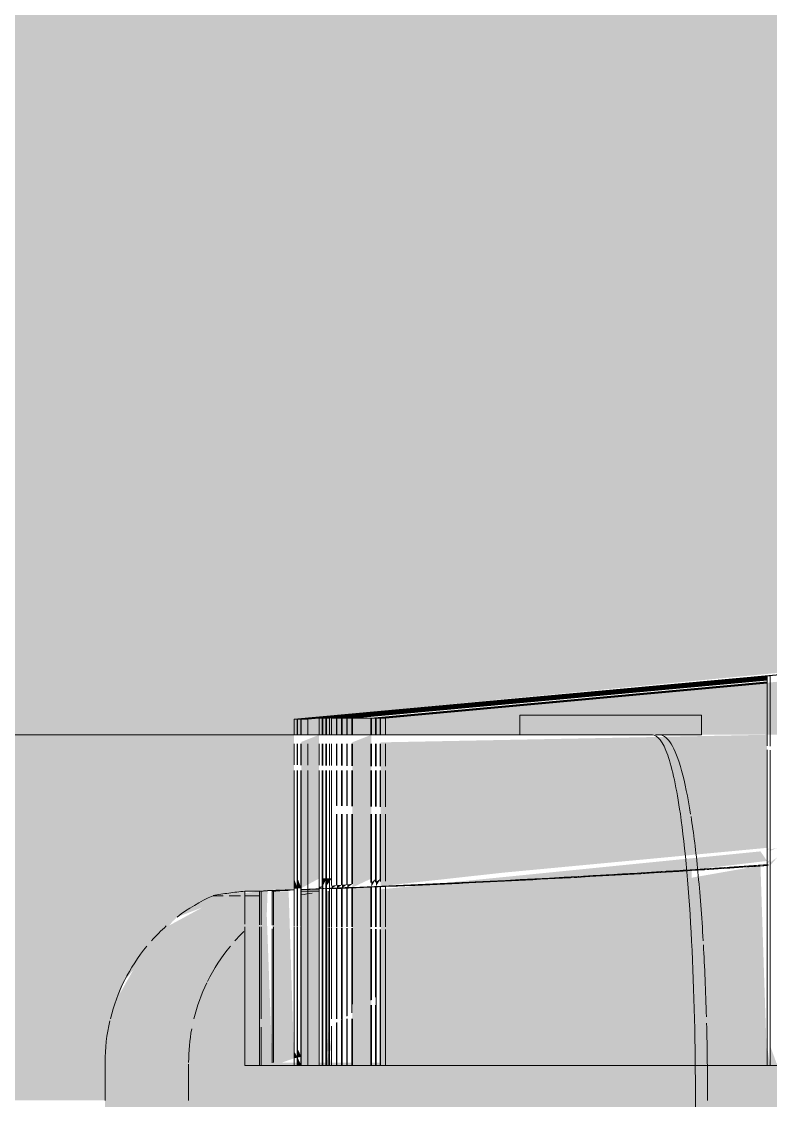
# Model space of a CAD drawing. Header units: millimetres. Extents: x 855 to 48623, y -2192 to 8255.
# Drawn here: x 25049.9 to 25075.9, y 4962.7 to 5000.17 of the extents above; entities that cross this region are included whole.
import ezdxf

# ---------------------------------------------------------------- set-up
doc = ezdxf.new("R2010")
doc.units = ezdxf.units.MM
doc.layers.add('A-WALL-PATT', color=7, linetype='Continuous', lineweight=9)
for name, color, linetype, lineweight, true_color, transparency in [('I-FURN-10', 7, 'Continuous', 9, 0xf9f9f9, 0.7), ('I-FURN-11', 7, 'Continuous', 9, 0xe7e6e1, 0.7), ('I-FURN-12', 7, 'Continuous', 9, 0xf7f7f7, 0.7)]:
    doc.layers.add(name, color=color, linetype=linetype, lineweight=lineweight, true_color=true_color, transparency=transparency)
for name, color, linetype, lineweight, true_color in [('I-FURN-14', 7, 'Continuous', 9, 0xb8b8b8), ('I-FURN-15', 7, 'Continuous', 9, 0x949494), ('I-FURN-16', 7, 'Continuous', 9, 0x9a9a9a), ('I-FURN-17', 7, 'Continuous', 9, 0xe6e6e4), ('I-FURN-18', 7, 'Continuous', 9, 0xeae9e6), ('I-FURN-19', 7, 'Continuous', 9, 0xededeb), ('I-FURN-23', 7, 'Continuous', 9, 0xe4e3de), ('I-FURN-24', 7, 'Continuous', 9, 0xe4e3e1), ('I-FURN-33', 7, 'Continuous', 9, 0xe4e4e4), ('I-FURN-34', 7, 'Continuous', 9, 0xe9e9e9), ('I-FURN-38', 7, 'Continuous', 9, 0xdededc), ('I-FURN-39', 7, 'Continuous', 9, 0xe8e8e6), ('I-FURN-4', 7, 'Continuous', 9, 0xacacac), ('I-FURN-40', 7, 'Continuous', 9, 0xe9e8e6), ('I-FURN-45', 7, 'Continuous', 9, 0xe0e0df), ('I-FURN-46', 7, 'Continuous', 9, 0xe6e5e3), ('I-FURN-47', 7, 'Continuous', 9, 0xe7e6e4), ('I-FURN-48', 7, 'Continuous', 9, 0xdcdcdc), ('I-FURN-49', 7, 'Continuous', 9, 0xe2e1dc), ('I-FURN-51', 7, 'Continuous', 9, 0xd8d8d7), ('I-FURN-52', 7, 'Continuous', 9, 0xcbcbc9), ('I-FURN-53', 7, 'Continuous', 9, 0xe9e9e6), ('I-FURN-54', 7, 'Continuous', 9, 0xe8e8e4), ('I-FURN-55', 7, 'Continuous', 9, 0xe0dfda), ('I-FURN-56', 7, 'Continuous', 9, 0xe8e8e5), ('I-FURN-57', 7, 'Continuous', 9, 0xe7e6e3), ('I-FURN-58', 7, 'Continuous', 9, 0xe2e1df), ('I-FURN-6', 7, 'Continuous', 9, 0xc0c0c0), ('I-FURN-61', 7, 'Continuous', 9, 0xd3d3d0), ('I-FURN-62', 7, 'Continuous', 9, 0xdddcd8), ('I-FURN-67', 7, 'Continuous', 9, 0xd9d8d5), ('I-FURN-70', 7, 'Continuous', 9, 0xe3e2dd), ('I-FURN-71', 7, 'Continuous', 9, 0xe9e8e5), ('I-FURN-72', 7, 'Continuous', 9, 0xedeceb), ('I-FURN-76', 7, 'Continuous', 9, 0xe5e4e1), ('I-FURN-9', 7, 'Continuous', 9, 0xd1d1d1), ('I-FURN-93', 7, 'Continuous', 9, 0xeeeeed), ('I-FURN-95', 7, 'Continuous', 9, 0xebebe9), ('I-FURN-99', 7, 'Continuous', 9, 0xececeb)]:
    doc.layers.add(name, color=color, linetype=linetype, lineweight=lineweight, true_color=true_color)

# ---------------------------------------------------------------- blocks, each defined once
blk = doc.blocks.new('iMac_G5_Computer_17quot_Screen_Model_4681 - iMac_G5_Computer_17quot_Screen_Model_4681-26238357-Развертка 2_03-2')
at = {"layer": 'I-FURN-10'}
blk.add_hatch(color=256, dxfattribs=at).paths.add_polyline_path([(5021.54, 4962.7), (5021.732, 4965.536), (5022.198, 4966.836), (5023.882, 4968.918), (5024.037, 4969.067), (5026.386, 4969.965), (5028.099, 4970.052), (5028.099, 4975.4), (4980.21, 4975.4), (4979.804, 4975.086), (4979.126, 4972.649), (4978.615, 4966.464), (4978.689, 4962.7), (5011.668, 4962.7)])
at = {"layer": 'I-FURN-11'}
for points in [[(5045.203, 4975.4), (5045.928, 4975.4), (5045.749, 4977.322), (5031.107, 4975.974), (5031.107, 4975.4), (5036.348, 4975.4), (5036.348, 4976.087), (5041.819, 4976.087), (5041.819, 4975.4), (5045.097, 4975.4)], [(5028.099, 4975.4), (5028.225, 4975.4), (5028.351, 4975.956), (5028.099, 4975.944)], [(5028.225, 4975.4), (5028.351, 4975.4), (5028.351, 4975.944), (5028.225, 4975.944)], [(5028.351, 4975.4), (5028.972, 4975.4), (5029.223, 4975.997), (5028.351, 4975.944)], [(5028.972, 4975.4), (5029.098, 4975.4), (5029.223, 4975.986), (5028.972, 4975.974)], [(5029.098, 4975.4), (5029.223, 4975.4), (5029.405, 4975.991), (5029.098, 4975.974)], [(5029.223, 4975.4), (5029.405, 4975.4), (5029.591, 4975.991), (5029.223, 4975.974)], [(5029.405, 4975.4), (5029.591, 4975.4), (5029.77, 4975.991), (5029.405, 4975.974)], [(5029.591, 4975.4), (5029.77, 4975.4), (5029.948, 4975.991), (5029.591, 4975.974)], [(5029.77, 4975.4), (5029.948, 4975.4), (5030.127, 4975.991), (5029.77, 4975.974)], [(5029.948, 4975.4), (5030.127, 4975.4), (5030.127, 4975.974), (5029.948, 4975.974)], [(5030.127, 4975.4), (5030.789, 4975.4), (5030.948, 4975.989), (5030.127, 4975.974)], [(5030.789, 4975.4), (5030.948, 4975.4), (5031.107, 4975.989), (5030.789, 4975.974)], [(5030.948, 4975.4), (5031.107, 4975.4), (5031.107, 4975.974), (5030.948, 4975.974)], [(5037.496, 4975.4), (5041.819, 4975.4), (5041.819, 4976.087), (5036.348, 4976.087), (5036.348, 4975.4), (5037.452, 4975.4)], [(5028.351, 4970.073), (5028.972, 4970.409), (5028.972, 4975.4), (5028.351, 4975.151), (5028.351, 4970.409)], [(5030.127, 4970.098), (5030.789, 4970.409), (5030.789, 4975.4), (5030.127, 4975.142), (5030.127, 4970.22)], [(5028.099, 4970.052), (5028.225, 4970.062), (5028.099, 4970.409)], [(5028.225, 4970.062), (5028.351, 4970.073), (5028.225, 4970.409)], [(5029.098, 4970.135), (5029.223, 4970.409), (5029.098, 4970.409)], [(5029.223, 4970.145), (5029.405, 4970.409), (5029.223, 4970.409)], [(5029.77, 4970.082), (5029.948, 4970.205), (5029.77, 4970.19)], [(5029.948, 4970.09), (5030.127, 4970.22), (5029.948, 4970.205)], [(5030.789, 4970.127), (5030.948, 4970.409), (5030.789, 4970.274)], [(5030.948, 4970.135), (5031.107, 4970.409), (5030.948, 4970.288)], [(5028.972, 4970.047), (5029.098, 4970.135), (5028.972, 4970.124)], [(5029.405, 4970.066), (5029.591, 4970.175), (5029.405, 4970.16)], [(5029.591, 4970.074), (5029.77, 4970.19), (5029.591, 4970.175)], [(5030.789, 4963.912), (5030.789, 4970.127), (5030.127, 4970.098), (5030.127, 4963.912)]]:
    blk.add_hatch(color=256, dxfattribs=at).paths.add_polyline_path(points)
h = blk.add_hatch(color=256, dxfattribs=at)
h.paths.add_polyline_path([(5031.107, 4970.142), (5035.388, 4970.614), (5044.524, 4971.473), (5044.524, 4975.4), (5031.107, 4975.137), (5031.107, 4970.301)])
h.paths.add_polyline_path([(5045.097, 4970.908), (5045.203, 4970.986), (5045.097, 4970.978)])
h.paths.add_polyline_path([(5045.223, 4970.916), (5045.329, 4970.986), (5045.223, 4970.978)])
h.paths.add_polyline_path([(5044.63, 4971.378), (5044.65, 4971.473), (5044.63, 4971.419)])
h.paths.add_polyline_path([(5044.882, 4971.398), (5044.971, 4971.473), (5044.882, 4971.439)])
h.paths.add_polyline_path([(5045.077, 4971.415), (5045.097, 4971.689), (5045.077, 4971.456)])
h.paths.add_polyline_path([(5045.203, 4971.425), (5045.223, 4971.656), (5045.203, 4971.466)])
h.paths.add_polyline_path([(5045.329, 4971.435), (5045.405, 4971.607), (5045.591, 4975.38), (5045.749, 4975.086), (5045.948, 4975.36), (5045.329, 4975.373), (5045.329, 4971.473)])
h.paths.add_polyline_path([(5046.789, 4971.597), (5046.928, 4971.761), (5046.789, 4971.718)])
h = blk.add_hatch(color=256, dxfattribs=at)
h.paths.add_polyline_path([(5041.903, 4963.912), (5042.023, 4963.912), (5041.903, 4970.708), (5044.524, 4971.018), (5044.295, 4971.35), (5031.107, 4970.031), (5031.107, 4963.912), (5037.452, 4963.912)])
h.paths.add_polyline_path([(5044.63, 4970.879), (5044.65, 4971.063), (5044.63, 4970.978)])
h.paths.add_polyline_path([(5044.882, 4970.895), (5044.971, 4971.18), (5044.882, 4970.978)])
h.paths.add_polyline_path([(5045.077, 4970.907), (5045.097, 4970.986), (5045.077, 4970.978)])
h.paths.add_polyline_path([(5045.203, 4970.915), (5045.223, 4970.986), (5045.203, 4970.978)])
h.paths.add_polyline_path([(5045.329, 4970.923), (5045.405, 4970.986), (5045.329, 4970.978)])
h.paths.add_polyline_path([(5045.571, 4970.938), (5045.591, 4970.986), (5045.571, 4970.978)])
h.paths.add_polyline_path([(5045.749, 4970.949), (5045.769, 4970.986), (5045.749, 4970.978)])
h.paths.add_polyline_path([(5046.928, 4971.609), (5046.948, 4971.761), (5046.928, 4971.718)])
h = blk.add_hatch(color=256, dxfattribs=at)
h.paths.add_polyline_path([(5044.524, 4971.369), (5044.63, 4971.473), (5044.524, 4971.41)])
h.paths.add_polyline_path([(5044.65, 4971.379), (5044.882, 4971.473), (5044.65, 4971.42)])
h.paths.add_polyline_path([(5044.971, 4971.406), (5045.077, 4971.695), (5044.971, 4971.447)])
h.paths.add_polyline_path([(5045.097, 4971.416), (5045.203, 4971.661), (5045.097, 4971.457)])
h.paths.add_polyline_path([(5045.223, 4971.427), (5045.329, 4971.627), (5045.223, 4971.468)])
h.paths.add_polyline_path([(5045.405, 4971.442), (5045.571, 4971.563), (5045.405, 4971.473)])
h.paths.add_polyline_path([(5045.591, 4971.457), (5045.749, 4971.595), (5045.591, 4971.473)])
h.paths.add_polyline_path([(5045.769, 4971.513), (5045.928, 4971.595), (5045.769, 4971.595)])
h = blk.add_hatch(color=256, dxfattribs=at)
h.paths.add_polyline_path([(5042.023, 4963.912), (5044.524, 4963.912), (5044.295, 4970.858), (5041.755, 4970.409), (5042.003, 4965.536)])
h.paths.add_polyline_path([(5045.077, 4963.912), (5045.097, 4963.912), (5045.077, 4964.381)])
h.paths.add_polyline_path([(5044.882, 4963.912), (5044.971, 4963.912), (5044.882, 4964.455)])
h.paths.add_polyline_path([(5045.928, 4970.96), (5045.948, 4970.986), (5045.928, 4970.978)])
h.paths.add_polyline_path([(5046.789, 4971.152), (5046.928, 4971.373), (5046.789, 4971.236)])
h = blk.add_hatch(color=256, dxfattribs=at)
h.paths.add_polyline_path([(5046.789, 4968.056), (5046.928, 4968.381), (5046.789, 4968.228)])
h.paths.add_polyline_path([(5044.524, 4970.872), (5044.63, 4971.056), (5044.524, 4970.978)])
h.paths.add_polyline_path([(5044.65, 4970.88), (5044.882, 4971.147), (5044.65, 4970.978)])
h.paths.add_polyline_path([(5044.971, 4970.9), (5045.077, 4970.986), (5044.971, 4970.978)])
h.paths.add_polyline_path([(5045.405, 4970.928), (5045.571, 4970.986), (5045.405, 4970.978)])
h.paths.add_polyline_path([(5045.591, 4970.939), (5045.749, 4970.986), (5045.591, 4970.978)])
h.paths.add_polyline_path([(5045.769, 4970.95), (5045.928, 4970.986), (5045.769, 4970.978)])
h = blk.add_hatch(color=256, dxfattribs=at)
h.paths.add_polyline_path([(5045.223, 4963.912), (5045.329, 4963.912), (5045.223, 4964.327)])
h.paths.add_polyline_path([(5045.591, 4963.912), (5045.749, 4964.129), (5045.591, 4964.189)])
h.paths.add_polyline_path([(5044.971, 4963.912), (5045.077, 4963.912), (5044.971, 4964.421)])
h.paths.add_polyline_path([(5044.524, 4963.912), (5044.63, 4963.912), (5044.524, 4964.589)])
h.paths.add_polyline_path([(5044.65, 4963.912), (5044.882, 4963.912), (5044.65, 4964.542)])
h.paths.add_polyline_path([(5045.097, 4963.912), (5045.203, 4963.912), (5045.097, 4964.374)])
at = {"layer": 'I-FURN-12'}
for points in [[(5021.54, 4953.175), (5067.429, 4953.175), (5067.312, 4963.912), (5026.386, 4964.02), (5026.386, 4969.965), (5025.835, 4969.902), (5023.69, 4968.734), (5022.989, 4968.058), (5022.037, 4966.385), (5021.707, 4965.466), (5021.54, 4962.7), (5021.54, 4955.158)], [(5026.386, 4963.912), (5026.896, 4964.02), (5026.896, 4969.965), (5026.386, 4969.902), (5026.386, 4964.02)], [(5026.959, 4963.912), (5027.182, 4969.965), (5026.896, 4969.953), (5026.896, 4963.912)], [(5026.959, 4963.912), (5027.343, 4964.006), (5027.122, 4969.965), (5026.959, 4969.958), (5026.959, 4963.926)], [(5027.392, 4963.912), (5027.629, 4969.965), (5027.343, 4969.965), (5027.343, 4963.912)], [(5027.392, 4963.912), (5028.099, 4964.163), (5027.912, 4969.965), (5027.392, 4969.965), (5027.392, 4963.945)], [(5028.972, 4969.965), (5028.972, 4970.047), (5028.351, 4969.965)], [(5028.351, 4963.912), (5028.972, 4963.912), (5028.972, 4969.965), (5028.351, 4969.965), (5028.351, 4964.215)], [(5029.223, 4964.397), (5029.286, 4964.41), (5029.223, 4965.16)], [(5029.286, 4964.41), (5029.405, 4964.435), (5029.286, 4965.202)], [(5028.099, 4964.163), (5028.225, 4964.189), (5028.099, 4964.414)], [(5028.225, 4964.189), (5028.351, 4964.215), (5028.225, 4964.498)], [(5029.223, 4963.912), (5029.286, 4963.912), (5029.223, 4964.397)], [(5029.286, 4963.912), (5029.405, 4963.912), (5029.286, 4964.41)], [(5028.225, 4963.912), (5028.351, 4963.912), (5028.225, 4964.189)]]:
    blk.add_hatch(color=256, dxfattribs=at).paths.add_polyline_path(points)
at = {"layer": 'I-FURN-14'}
for p, q in [((5036.369, 4975.4), (5036.841, 4975.4)), ((5036.875, 4975.4), (5037.445, 4975.4)), ((5037.533, 4975.4), (5038.254, 4975.4)), ((5038.296, 4975.4), (5039.072, 4975.4)), ((5039.115, 4975.4), (5039.892, 4975.4)), ((5039.931, 4975.4), (5040.541, 4975.4)), ((5040.691, 4975.4), (5041.315, 4975.4)), ((5041.342, 4975.4), (5041.822, 4975.4))]:
    blk.add_line(p, q, dxfattribs=at)
at = {"layer": 'I-FURN-15'}
blk.add_line((5037.533, 4976.087), (5037.445, 4976.087), dxfattribs=at)
at = {"layer": 'I-FURN-16'}
blk.add_line((5037.445, 4975.4), (5037.533, 4975.4), dxfattribs=at)
at = {"layer": 'I-FURN-17'}
for p, q in [((5028.351, 4970.015), (5028.972, 4970.038)), ((5028.975, 4970.037), (5028.352, 4970.014)), ((5028.972, 4968.734), (5028.972, 4970.124)), ((5028.972, 4964.345), (5028.972, 4968.723))]:
    blk.add_line(p, q, dxfattribs=at)
for start_param, end_param in [(3.195071, 3.210526), (3.178392, 3.195071)]:
    blk.add_ellipse((5009.806, 5473.768), major_axis=(0, 504.08), ratio=0.999978, start_param=start_param, end_param=end_param, dxfattribs=at)
at = {"layer": 'I-FURN-18'}
for p, q in [((5029.75, 4975.086), (5029.75, 4974.329)), ((5029.77, 4974.329), (5029.77, 4975.086)), ((5029.929, 4975.086), (5029.929, 4974.326)), ((5029.948, 4974.326), (5029.948, 4975.086)), ((5030.107, 4975.086), (5030.107, 4974.324)), ((5030.127, 4975.086), (5030.127, 4974.323)), ((5030.77, 4974.314), (5030.77, 4975.086)), ((5030.789, 4975.086), (5030.789, 4974.313)), ((5030.928, 4974.311), (5030.928, 4975.086)), ((5030.948, 4975.086), (5030.948, 4974.311)), ((5031.087, 4974.309), (5031.087, 4975.086)), ((5031.107, 4975.086), (5031.107, 4974.308)), ((5031.273, 4974.306), (5031.273, 4975.086)), ((5029.75, 4974.155), (5029.75, 4972.934)), ((5029.77, 4972.934), (5029.77, 4974.155)), ((5029.929, 4974.155), (5029.929, 4972.93)), ((5029.948, 4972.929), (5029.948, 4974.155)), ((5030.107, 4974.155), (5030.107, 4972.926)), ((5030.127, 4974.155), (5030.127, 4972.925)), ((5030.77, 4972.91), (5030.77, 4974.155)), ((5030.789, 4974.155), (5030.789, 4972.909)), ((5030.928, 4972.906), (5030.928, 4974.155)), ((5030.948, 4974.155), (5030.948, 4972.905)), ((5031.087, 4972.902), (5031.087, 4974.155)), ((5031.107, 4974.155), (5031.107, 4972.901)), ((5031.273, 4972.897), (5031.273, 4974.155)), ((5029.75, 4972.649), (5029.75, 4970.189)), ((5029.77, 4970.19), (5029.77, 4972.649)), ((5029.929, 4972.649), (5029.929, 4970.203)), ((5029.948, 4970.205), (5029.948, 4972.649)), ((5030.107, 4972.649), (5030.107, 4970.218)), ((5030.127, 4972.649), (5030.127, 4970.22)), ((5030.77, 4970.273), (5030.77, 4972.649)), ((5030.789, 4972.649), (5030.789, 4970.274)), ((5030.928, 4970.286), (5030.928, 4972.649)), ((5030.948, 4972.649), (5030.948, 4970.288)), ((5031.087, 4970.299), (5031.087, 4972.649)), ((5031.107, 4972.649), (5031.107, 4970.301)), ((5031.273, 4970.314), (5031.273, 4972.649)), ((5029.098, 4963.912), (5029.204, 4963.912)), ((5029.204, 4963.912), (5044.524, 4963.912)), ((5044.524, 4963.912), (5029.223, 4963.912)), ((5029.223, 4963.912), (5029.329, 4963.912)), ((5044.524, 4963.912), (5029.223, 4963.912)), ((5029.329, 4963.912), (5044.524, 4963.912))]:
    blk.add_line(p, q, dxfattribs=at)
at = {"layer": 'I-FURN-19'}
for p, q in [((5029.286, 4969.965), (5029.286, 4968.734)), ((5029.405, 4968.734), (5029.405, 4970.066)), ((5029.571, 4970.073), (5029.571, 4968.734)), ((5029.591, 4968.734), (5029.591, 4970.074)), ((5029.75, 4970.081), (5029.75, 4968.734)), ((5029.77, 4968.734), (5029.77, 4970.082)), ((5029.929, 4970.089), (5029.929, 4968.734)), ((5029.948, 4968.734), (5029.948, 4970.09)), ((5030.107, 4970.097), (5030.107, 4968.734)), ((5030.127, 4970.098), (5030.127, 4968.734)), ((5030.77, 4968.734), (5030.77, 4970.127)), ((5030.789, 4970.127), (5030.789, 4968.734)), ((5030.928, 4968.734), (5030.928, 4970.134)), ((5030.948, 4970.135), (5030.948, 4968.734)), ((5031.087, 4968.734), (5031.087, 4970.141)), ((5031.107, 4970.142), (5031.107, 4968.734)), ((5031.273, 4968.734), (5031.273, 4970.149)), ((5029.286, 4968.711), (5029.286, 4964.41)), ((5029.405, 4965.536), (5029.405, 4968.707)), ((5029.571, 4968.7), (5029.571, 4965.536)), ((5029.591, 4965.536), (5029.591, 4968.7)), ((5029.75, 4968.693), (5029.75, 4965.536)), ((5029.77, 4965.536), (5029.77, 4968.693)), ((5029.929, 4968.687), (5029.929, 4965.628)), ((5029.948, 4965.641), (5029.948, 4968.686)), ((5030.107, 4968.68), (5030.107, 4965.747)), ((5030.127, 4968.679), (5030.127, 4966.041)), ((5030.77, 4966.186), (5030.77, 4968.654)), ((5030.789, 4968.654), (5030.789, 4966.199)), ((5030.928, 4966.292), (5030.928, 4968.648)), ((5030.948, 4968.648), (5030.948, 4963.912)), ((5031.087, 4963.912), (5031.087, 4968.642)), ((5031.107, 4968.642), (5031.107, 4963.912)), ((5031.273, 4963.912), (5031.273, 4968.635)), ((5030.77, 4963.912), (5030.77, 4966.014)), ((5030.789, 4966.013), (5030.789, 4963.912)), ((5030.928, 4963.912), (5030.928, 4966.007)), ((5029.571, 4965.391), (5029.571, 4963.912)), ((5029.591, 4963.912), (5029.591, 4965.404)), ((5029.75, 4965.51), (5029.75, 4963.912)), ((5029.77, 4963.912), (5029.77, 4965.523)), ((5029.929, 4965.536), (5029.929, 4963.912)), ((5029.948, 4963.912), (5029.948, 4965.536)), ((5030.107, 4965.536), (5030.107, 4963.912)), ((5030.127, 4965.536), (5030.127, 4963.912)), ((5029.405, 4964.435), (5029.405, 4965.281)), ((5029.223, 4963.912), (5044.524, 4963.912)), ((5044.524, 4963.912), (5029.405, 4963.912)), ((5029.405, 4963.912), (5029.571, 4963.912)), ((5029.571, 4963.912), (5044.524, 4963.912)), ((5044.524, 4963.912), (5029.591, 4963.912)), ((5029.591, 4963.912), (5029.75, 4963.912)), ((5029.75, 4963.912), (5044.524, 4963.912)), ((5044.524, 4963.912), (5029.77, 4963.912)), ((5029.77, 4963.912), (5029.929, 4963.912)), ((5029.929, 4963.912), (5044.524, 4963.912)), ((5044.524, 4963.912), (5029.948, 4963.912)), ((5029.948, 4963.912), (5030.107, 4963.912)), ((5030.107, 4963.912), (5044.524, 4963.912)), ((5030.127, 4963.912), (5030.77, 4963.912)), ((5044.524, 4963.912), (5030.127, 4963.912)), ((5030.127, 4963.912), (5030.789, 4963.912)), ((5030.77, 4963.912), (5044.524, 4963.912)), ((5030.789, 4963.912), (5030.928, 4963.912)), ((5044.524, 4963.912), (5030.789, 4963.912)), ((5030.928, 4963.912), (5044.524, 4963.912)), ((5030.948, 4963.912), (5031.087, 4963.912)), ((5044.524, 4963.912), (5030.948, 4963.912)), ((5031.087, 4963.912), (5044.524, 4963.912)), ((5031.107, 4963.912), (5031.273, 4963.912)), ((5044.524, 4963.912), (5031.107, 4963.912)), ((5031.107, 4963.912), (5044.524, 4963.912)), ((5031.273, 4963.912), (5044.524, 4963.912))]:
    blk.add_line(p, q, dxfattribs=at)
at = {"layer": 'I-FURN-23'}
for p, q in [((5029.75, 4975.974), (5044.524, 4977.334)), ((5044.524, 4977.333), (5029.77, 4975.974)), ((5029.929, 4975.974), (5044.524, 4977.318)), ((5044.524, 4977.316), (5029.948, 4975.974)), ((5030.107, 4975.974), (5044.524, 4977.301)), ((5044.524, 4977.3), (5030.127, 4975.974)), ((5030.77, 4975.974), (5044.524, 4977.241)), ((5044.524, 4977.239), (5030.789, 4975.974)), ((5030.928, 4975.974), (5044.524, 4977.226)), ((5044.524, 4977.224), (5030.948, 4975.974)), ((5031.087, 4975.974), (5044.524, 4977.211)), ((5044.524, 4977.209), (5031.107, 4975.974)), ((5031.273, 4975.974), (5044.524, 4977.194)), ((5029.591, 4975.974), (5029.75, 4975.974)), ((5029.75, 4975.974), (5029.75, 4975.4)), ((5029.77, 4975.974), (5029.929, 4975.974)), ((5029.77, 4975.4), (5029.77, 4975.974)), ((5029.929, 4975.974), (5029.929, 4975.4)), ((5029.948, 4975.974), (5030.107, 4975.974)), ((5029.948, 4975.4), (5029.948, 4975.974)), ((5030.107, 4975.974), (5030.107, 4975.4)), ((5030.127, 4975.974), (5030.127, 4975.4)), ((5030.127, 4975.974), (5030.77, 4975.974)), ((5030.77, 4975.4), (5030.77, 4975.974)), ((5030.789, 4975.974), (5030.789, 4975.4)), ((5030.789, 4975.974), (5030.928, 4975.974)), ((5030.928, 4975.4), (5030.928, 4975.974)), ((5030.948, 4975.974), (5030.948, 4975.4)), ((5030.948, 4975.974), (5031.087, 4975.974)), ((5031.087, 4975.4), (5031.087, 4975.974)), ((5031.107, 4975.974), (5031.107, 4975.4)), ((5031.107, 4975.974), (5031.273, 4975.974)), ((5031.273, 4975.4), (5031.273, 4975.974))]:
    blk.add_line(p, q, dxfattribs=at)
at = {"layer": 'I-FURN-24'}
for p, q in [((5028.225, 4963.912), (5028.331, 4963.912)), ((5028.331, 4963.912), (5044.524, 4963.912)), ((5044.524, 4963.912), (5028.351, 4963.912))]:
    blk.add_line(p, q, dxfattribs=at)
at = {"layer": 'I-FURN-33'}
for p, q in [((5027.392, 4969.965), (5027.392, 4968.784)), ((5027.392, 4968.734), (5027.392, 4964.016)), ((5027.343, 4963.912), (5026.959, 4963.912)), ((5026.959, 4963.912), (5028.099, 4963.912)), ((5028.099, 4963.912), (5027.343, 4963.912))]:
    blk.add_line(p, q, dxfattribs=at)
blk.add_ellipse((5028.351, 4959.031), major_axis=(0, 10.976), ratio=0.999978, start_param=0.035173, end_param=0.087493, dxfattribs=at)
at = {"layer": 'I-FURN-34'}
for p, q in [((5028.099, 4963.912), (5027.392, 4963.912)), ((5027.392, 4963.912), (5028.099, 4963.912))]:
    blk.add_line(p, q, dxfattribs=at)
at = {"layer": 'I-FURN-38'}
for p, q in [((5028.331, 4975.086), (5028.331, 4974.351)), ((5028.351, 4974.35), (5028.351, 4975.086)), ((5028.331, 4974.155), (5028.331, 4968.748)), ((5028.351, 4968.747), (5028.351, 4974.155)), ((5028.331, 4968.734), (5028.331, 4963.912)), ((5028.351, 4963.912), (5028.351, 4968.734))]:
    blk.add_line(p, q, dxfattribs=at)
at = {"layer": 'I-FURN-39'}
for p, q in [((5028.972, 4963.912), (5028.351, 4963.912)), ((5028.351, 4963.912), (5044.524, 4963.912)), ((5044.524, 4963.912), (5028.972, 4963.912))]:
    blk.add_line(p, q, dxfattribs=at)
at = {"layer": 'I-FURN-4'}
for p, q in [((5036.841, 4976.087), (5036.369, 4976.087)), ((5037.445, 4976.087), (5036.875, 4976.087)), ((5038.254, 4976.087), (5037.533, 4976.087)), ((5039.072, 4976.087), (5038.296, 4976.087)), ((5039.892, 4976.087), (5039.115, 4976.087)), ((5040.657, 4976.087), (5039.931, 4976.087)), ((5041.315, 4976.087), (5040.691, 4976.087)), ((5041.822, 4976.087), (5041.342, 4976.087))]:
    blk.add_line(p, q, dxfattribs=at)
at = {"layer": 'I-FURN-40'}
for p, q in [((5029.329, 4963.912), (5029.329, 4964.419)), ((5028.972, 4963.912), (5029.078, 4963.912)), ((5029.078, 4963.912), (5044.524, 4963.912)), ((5044.524, 4963.912), (5029.098, 4963.912))]:
    blk.add_line(p, q, dxfattribs=at)
at = {"layer": 'I-FURN-45'}
for p, q in [((5028.099, 4963.912), (5028.205, 4963.912)), ((5028.205, 4963.912), (5063.504, 4963.912)), ((5044.524, 4963.912), (5028.225, 4963.912)), ((5044.63, 4963.912), (5044.524, 4963.912))]:
    blk.add_line(p, q, dxfattribs=at)
at = {"layer": 'I-FURN-46'}
for p, q in [((5028.972, 4963.912), (5028.972, 4964.345)), ((5028.351, 4963.912), (5028.582, 4963.912)), ((5044.524, 4963.912), (5028.351, 4963.912)), ((5028.582, 4963.912), (5044.524, 4963.912))]:
    blk.add_line(p, q, dxfattribs=at)
at = {"layer": 'I-FURN-47'}
for p, q in [((5029.078, 4963.912), (5029.078, 4964.367)), ((5029.098, 4963.912), (5029.098, 4964.371))]:
    blk.add_line(p, q, dxfattribs=at)
at = {"layer": 'I-FURN-48'}
for p, q in [((5026.959, 4969.965), (5026.959, 4968.8)), ((5027.343, 4969.965), (5027.343, 4968.786)), ((5028.099, 4970.02), (5027.532, 4970)), ((5025.843, 4969.812), (5026.244, 4969.812)), ((5026.386, 4969.812), (5026.896, 4969.812)), ((5026.959, 4968.734), (5026.959, 4965.536)), ((5027.343, 4968.66), (5027.343, 4964.006)), ((5026.959, 4965.247), (5026.959, 4963.926)), ((5024.44, 4962.7), (5024.44, 4963.956)), ((5026.896, 4963.912), (5026.386, 4963.912)), ((5028.099, 4963.912), (5026.896, 4963.912)), ((5063.398, 4963.912), (5028.099, 4963.912))]:
    blk.add_line(p, q, dxfattribs=at)
for centre, major_axis, start_param, end_param in [((5027.918, 4959.031), (0, 10.976), 0.035173, 0.087493), ((5028.302, 4959.031), (0, 10.976), 0.035173, 0.087493), ((5030.79, 4964.02), (0, 6.35), 0.772853, 0.842857), ((5030.79, 4964.02), (0, 6.35), 0.881722, 1.111414), ((5030.79, 4964.02), (0, 6.35), 1.120654, 1.329332), ((5030.79, 4964.02), (0, 6.35), 1.386938, 1.570796)]:
    blk.add_ellipse(centre, major_axis=major_axis, ratio=0.999978, start_param=start_param, end_param=end_param, dxfattribs=at)
at = {"layer": 'I-FURN-49'}
for p, q in [((5029.329, 4975.974), (5044.524, 4977.373)), ((5044.524, 4977.366), (5029.405, 4975.974)), ((5029.223, 4975.974), (5029.329, 4975.974)), ((5029.329, 4975.4), (5029.329, 4975.974)), ((5029.405, 4975.4), (5029.405, 4975.974))]:
    blk.add_line(p, q, dxfattribs=at)
at = {"layer": 'I-FURN-51'}
for p, q in [((5028.205, 4975.086), (5028.205, 4974.352)), ((5028.225, 4974.352), (5028.225, 4975.086)), ((5044.524, 4975.019), (5044.524, 4975.4)), ((5044.63, 4975.008), (5044.63, 4975.4)), ((5044.524, 4963.912), (5044.524, 4974.873)), ((5044.63, 4963.912), (5044.63, 4974.867)), ((5028.205, 4974.155), (5028.205, 4968.753)), ((5028.225, 4968.752), (5028.225, 4974.155)), ((5028.205, 4968.734), (5028.205, 4963.912)), ((5028.225, 4963.912), (5028.225, 4968.734))]:
    blk.add_line(p, q, dxfattribs=at)
at = {"layer": 'I-FURN-52'}
for p, q in [((5028.205, 4975.947), (5063.504, 4979.196)), ((5044.524, 4977.447), (5028.225, 4975.947)), ((5044.63, 4977.447), (5044.524, 4977.447)), ((5044.524, 4975.4), (5044.524, 4977.447)), ((5044.63, 4975.4), (5044.63, 4977.447)), ((5028.099, 4975.947), (5028.205, 4975.947)), ((5028.205, 4975.944), (5028.205, 4975.4)), ((5028.225, 4975.4), (5028.225, 4975.944))]:
    blk.add_line(p, q, dxfattribs=at)
at = {"layer": 'I-FURN-53'}
for p, q in [((5029.329, 4968.734), (5029.329, 4970.154)), ((5029.329, 4964.419), (5029.329, 4968.71))]:
    blk.add_line(p, q, dxfattribs=at)
for centre, start_param, end_param in [((5010.19, 5473.768), 3.195071, 3.209762), ((5010.239, 5473.768), 3.195657, 3.209741), ((5010.19, 5473.768), 3.179363, 3.195071), ((5010.239, 5473.768), 3.179271, 3.195541)]:
    blk.add_ellipse(centre, major_axis=(0, 504.08), ratio=0.999978, start_param=start_param, end_param=end_param, dxfattribs=at)
at = {"layer": 'I-FURN-54'}
for p, q in [((5029.329, 4974.335), (5029.329, 4975.086)), ((5029.405, 4974.334), (5029.405, 4975.086)), ((5029.329, 4970.154), (5029.329, 4974.155)), ((5029.405, 4970.16), (5029.405, 4974.155)), ((5029.078, 4968.734), (5029.078, 4970.133)), ((5029.098, 4968.734), (5029.098, 4970.135)), ((5029.078, 4964.367), (5029.078, 4968.719)), ((5029.098, 4964.371), (5029.098, 4968.718))]:
    blk.add_line(p, q, dxfattribs=at)
at = {"layer": 'I-FURN-55'}
for p, q in [((5029.204, 4975.974), (5044.524, 4977.385)), ((5044.524, 4977.383), (5029.223, 4975.974)), ((5029.098, 4975.974), (5029.204, 4975.974)), ((5029.204, 4975.4), (5029.204, 4975.974)), ((5029.223, 4975.4), (5029.223, 4975.974))]:
    blk.add_line(p, q, dxfattribs=at)
at = {"layer": 'I-FURN-56'}
for p, q in [((5029.204, 4968.734), (5029.204, 4970.143)), ((5029.223, 4968.734), (5029.223, 4970.145)), ((5029.204, 4963.912), (5029.204, 4968.714)), ((5029.223, 4963.912), (5029.223, 4968.714))]:
    blk.add_line(p, q, dxfattribs=at)
at = {"layer": 'I-FURN-57'}
for p, q in [((5029.204, 4974.337), (5029.204, 4975.086)), ((5029.223, 4974.337), (5029.223, 4975.086)), ((5029.204, 4970.143), (5029.204, 4974.155)), ((5029.223, 4970.145), (5029.223, 4974.155))]:
    blk.add_line(p, q, dxfattribs=at)
at = {"layer": 'I-FURN-58'}
for p, q in [((5028.582, 4975.086), (5028.582, 4974.347)), ((5028.972, 4974.341), (5028.972, 4975.086)), ((5028.582, 4974.155), (5028.582, 4968.738)), ((5028.972, 4970.124), (5028.972, 4974.155)), ((5028.582, 4968.734), (5028.582, 4963.912))]:
    blk.add_line(p, q, dxfattribs=at)
blk.add_ellipse((5009.743, 5473.768), major_axis=(0, 504.08), ratio=0.999978, start_param=3.178522, end_param=3.21073, dxfattribs=at)
at = {"layer": 'I-FURN-6'}
for p, q in [((5063.398, 4979.196), (5028.099, 4975.947)), ((5028.099, 4975.4), (5028.099, 4975.944)), ((5035.935, 4976.087), (5035.935, 4975.4)), ((5036.342, 4976.087), (5035.935, 4976.087)), ((5035.935, 4976.087), (5039.073, 4976.087)), ((5039.073, 4976.087), (5042.252, 4976.087)), ((5042.252, 4976.087), (5041.84, 4976.087)), ((5042.252, 4975.4), (5042.252, 4976.087)), ((5040.534, 4975.4), (4980.21, 4975.4)), ((5042.037, 4953.175), (5042.037, 4962.7))]:
    blk.add_line(p, q, dxfattribs=at)
blk.add_open_spline([(5040.534, 4975.4), (5040.728, 4975.4), (5041.089, 4974.924), (5041.584, 4972.61), (5041.947, 4968.42), (5042.037, 4964.607), (5042.037, 4962.7)], degree=3, knots=[-1, -1, -1, -1, -0.785714, -0.571429, -0.285714, 0, 0, 0, 0], dxfattribs=at)
at = {"layer": 'I-FURN-61'}
for p, q in [((5028.331, 4975.947), (5044.524, 4977.437)), ((5044.524, 4977.436), (5028.35, 4975.947)), ((5028.225, 4975.947), (5028.331, 4975.947)), ((5028.331, 4975.944), (5028.331, 4975.4)), ((5028.351, 4975.4), (5028.351, 4975.944))]:
    blk.add_line(p, q, dxfattribs=at)
at = {"layer": 'I-FURN-62'}
for p, q in [((5029.078, 4975.974), (5044.524, 4977.396)), ((5044.524, 4977.394), (5029.098, 4975.974)), ((5028.972, 4975.974), (5029.078, 4975.974)), ((5029.078, 4975.4), (5029.078, 4975.974)), ((5029.098, 4975.4), (5029.098, 4975.974))]:
    blk.add_line(p, q, dxfattribs=at)
at = {"layer": 'I-FURN-67'}
for p, q in [((5028.582, 4975.947), (5044.524, 4977.414)), ((5044.524, 4977.406), (5028.972, 4975.974)), ((5028.351, 4975.947), (5028.582, 4975.947)), ((5028.582, 4975.944), (5028.582, 4975.4)), ((5028.972, 4975.4), (5028.972, 4975.974))]:
    blk.add_line(p, q, dxfattribs=at)
at = {"layer": 'I-FURN-70'}
for p, q in [((5029.571, 4975.974), (5044.524, 4977.351)), ((5044.524, 4977.349), (5029.591, 4975.974)), ((5029.405, 4975.974), (5029.571, 4975.974)), ((5029.571, 4975.974), (5029.571, 4975.4)), ((5029.591, 4975.4), (5029.591, 4975.974))]:
    blk.add_line(p, q, dxfattribs=at)
at = {"layer": 'I-FURN-71'}
for p, q in [((5029.571, 4975.086), (5029.571, 4974.332)), ((5029.591, 4974.331), (5029.591, 4975.086)), ((5029.571, 4974.155), (5029.571, 4972.939)), ((5029.591, 4972.938), (5029.591, 4974.155)), ((5029.571, 4972.649), (5029.571, 4970.174)), ((5029.591, 4970.175), (5029.591, 4972.649))]:
    blk.add_line(p, q, dxfattribs=at)
at = {"layer": 'I-FURN-72'}
for p, q in [((5029.286, 4964.41), (5029.286, 4963.912)), ((5029.405, 4963.912), (5029.405, 4964.435))]:
    blk.add_line(p, q, dxfattribs=at)
at = {"layer": 'I-FURN-76'}
for p, q in [((5029.078, 4974.339), (5029.078, 4975.086)), ((5029.098, 4974.339), (5029.098, 4975.086)), ((5029.078, 4970.133), (5029.078, 4974.155)), ((5029.098, 4970.135), (5029.098, 4974.155))]:
    blk.add_line(p, q, dxfattribs=at)
at = {"layer": 'I-FURN-9'}
for p, q in [((5028.099, 4974.354), (5028.099, 4975.086)), ((5036.037, 4975.4), (5035.935, 4975.4)), ((5035.935, 4975.4), (5036.048, 4975.4)), ((5036.348, 4975.4), (5036.037, 4975.4)), ((5036.048, 4975.4), (5036.342, 4975.4)), ((5036.846, 4975.4), (5036.348, 4975.4)), ((5037.496, 4975.4), (5036.846, 4975.4)), ((5038.256, 4975.4), (5037.496, 4975.4)), ((5039.073, 4975.4), (5038.256, 4975.4)), ((5039.891, 4975.4), (5039.073, 4975.4)), ((5040.54, 4975.4), (5039.891, 4975.4)), ((5041.312, 4975.4), (5040.655, 4975.4)), ((5041.819, 4975.4), (5041.312, 4975.4)), ((5042.139, 4975.4), (5041.819, 4975.4)), ((5041.84, 4975.4), (5042.15, 4975.4)), ((5042.252, 4975.4), (5042.139, 4975.4)), ((5042.15, 4975.4), (5042.252, 4975.4)), ((5028.099, 4968.757), (5028.099, 4974.155)), ((5026.386, 4968.822), (5026.386, 4969.965)), ((5026.386, 4969.965), (5026.896, 4969.965)), ((5026.896, 4969.965), (5026.896, 4968.803)), ((5027.469, 4970), (5028.101, 4970.023)), ((5025.287, 4969.812), (5025.64, 4969.812)), ((5026.386, 4963.912), (5026.386, 4968.734)), ((5026.896, 4968.734), (5026.896, 4963.912)), ((5028.099, 4963.912), (5028.099, 4968.734)), ((5021.54, 4964.02), (5021.54, 4962.7)), ((5067.312, 4963.912), (5026.386, 4963.912))]:
    blk.add_line(p, q, dxfattribs=at)
for centre, major_axis, start_param, end_param in [((5027.345, 4959.031), (0, 10.976), 0.138049, 0.188605), ((5027.345, 4959.031), (0, 10.976), 0.087493, 0.138049), ((5027.855, 4959.031), (0, 10.976), 0.061333, 0.087493), ((5027.855, 4959.031), (0, 10.976), 0.035173, 0.061333), ((5027.89, 4964.02), (0, 6.35), 0.42234, 0.652031), ((5027.89, 4964.02), (0, 6.35), 0.727942, 0.842858), ((5027.89, 4964.02), (0, 6.35), 0.881722, 1.329332), ((5027.89, 4964.02), (0, 6.35), 1.341105, 1.570796)]:
    blk.add_ellipse(centre, major_axis=major_axis, ratio=0.999978, start_param=start_param, end_param=end_param, dxfattribs=at)
for points in [[(5041.192, 4975.086), (5041.075, 4975.276), (5040.952, 4975.381), (5040.823, 4975.398)], [(5041.557, 4974.155), (5041.443, 4974.565), (5041.321, 4974.877), (5041.192, 4975.086)], [(5041.87, 4972.647), (5041.775, 4973.238), (5041.671, 4973.745), (5041.557, 4974.155)], [(5042.122, 4970.64), (5042.053, 4971.346), (5041.973, 4971.99), (5041.884, 4972.559)], [(5042.306, 4968.241), (5042.257, 4969.095), (5042.195, 4969.901), (5042.122, 4970.64)], [(5042.458, 4962.7), (5042.457, 4963.601), (5042.446, 4964.501), (5042.424, 4965.381)]]:
    blk.add_open_spline(points, degree=3, dxfattribs=at)
blk.add_open_spline([(5042.418, 4965.601), (5042.406, 4966.043), (5042.376, 4966.895), (5042.336, 4967.715), (5042.314, 4968.105)], degree=3, knots=[-0.8538332, -0.8538332, -0.8538332, -0.8538332, -0.7857143, -0.7211176, -0.7211176, -0.7211176, -0.7211176], dxfattribs=at)
at = {"layer": 'I-FURN-93'}
blk.add_ellipse((5030.245, 4959.031), major_axis=(0, 10.976), ratio=0.999978, start_param=0.138049, end_param=0.173532, dxfattribs=at)
at = {"layer": 'I-FURN-95'}
blk.add_line((5028.351, 4969.965), (5028.972, 4969.965), dxfattribs=at)
at = {"layer": 'I-FURN-99'}
for p, q in [((5028.972, 4963.912), (5028.351, 4963.912)), ((5028.351, 4963.912), (5028.972, 4963.912))]:
    blk.add_line(p, q, dxfattribs=at)

msp = doc.modelspace()

# ---------------------------------------------------------------- hatches: boundary and pattern name
at = {"layer": 'A-WALL-PATT'}
h = msp.add_hatch(color=256, dxfattribs=at)
h.paths.add_polyline_path([(25764.767, 5379.26), (25764.766, 5379.307), (25763.979, 5498.169)])
h.paths.add_polyline_path([(26211.259, 4250), (26211.259, 6000), (27110.259, 6000), (27110.259, 7600), (20552.259, 7600), (20552.259, 4250), (21731.259, 4250), (21731.259, 4950), (21802.976, 4950), (21802.976, 4953.175), (21799.826, 4953.175), (21800.053, 4966.032), (21802.169, 4970.241), (21803.144, 4971.492), (21808.056, 4974.519), (21810.41, 4975.226), (21817.144, 4975.4), (21874.358, 4975.4), (21874.61, 4975.967), (21915.365, 4979.868), (21934.365, 4982.69), (21949.232, 4985.075), (21950.078, 4985.075), (21950.33, 4985.619), (21967.616, 4989.15), (21967.888, 4989.152), (21969.126, 4989.15), (21969.252, 4982.717), (21981.928, 4986.013), (21982.18, 4993.744), (21999.754, 4996.241), (22000.251, 4996.241), (22000.429, 4990.279), (22001.307, 4990.172), (22002.796, 4989.9), (22003.815, 4988.798), (22004.131, 4987.735), (22006.523, 4950.378), (22006.174, 4950.099), (22003.622, 4950.378), (22003.274, 4950.347), (22003.274, 4950), (22063.733, 4950), (22063.733, 4956.35), (22214.341, 4956.628), (22216.869, 4957.449), (22219.614, 4959.175), (22221.145, 4960.553), (22222.724, 4962.7), (22223.952, 4965.829), (22224.354, 4969.05), (22224.354, 4970.378), (22223.165, 4974.937), (22138.35, 5236.198), (22137.296, 5238.5), (22135.743, 5240.5), (22133.773, 5242.089), (22130.345, 5243.437), (22128.208, 5243.689), (22128.082, 5019.85), (22089.95, 5019.85), (22089.86, 5025.43), (22089.823, 5063.76), (22089.95, 5379.26), (22128.082, 5379.26), (22128.208, 5360.21), (22128.208, 5250.024), (22131.492, 5249.826), (22135.743, 5248.464), (22138.35, 5247.054), (22141.095, 5244.751), (22143.662, 5241.164), (22145.025, 5238.161), (22231.321, 4972.03), (22231.442, 4967.722), (22231.281, 4965.829), (22230.465, 4962.7), (22228.005, 4958.124), (22225.414, 4955.158), (22222.709, 4953.042), (22219.306, 4951.323), (22215.583, 4950.4), (22214.341, 4950), (22429.549, 4950.272), (22427.027, 4950.808), (22424.596, 4951.582), (22421.201, 4953.497), (22418.051, 4956.35), (22415.917, 4959.175), (22414.249, 4962.708), (22413.435, 4965.829), (22413.265, 4970.378), (22413.622, 4972.975), (22414.094, 4974.937), (22499.691, 5238.161), (22501.286, 5241.676), (22503.621, 5244.751), (22506.791, 5247.342), (22510.621, 5249.156), (22513.754, 5249.962), (22516.508, 5250.074), (22516.634, 5379.26), (22554.767, 5379.26), (22554.893, 5353.86), (22554.767, 5019.85), (22516.634, 5019.85), (22516.545, 5025.43), (22516.508, 5063.76), (22516.508, 5243.706), (22514.907, 5243.689), (22512.606, 5242.887), (22510.014, 5241.339), (22508.347, 5239.693), (22507.42, 5238.5), (22505.735, 5234.255), (22420.362, 4970.378), (22420.362, 4967.722), (22421.219, 4964.44), (22422.761, 4961.655), (22423.571, 4960.553), (22425.546, 4958.776), (22428.31, 4957.298), (22430.375, 4956.541), (22432.188, 4956.35), (22580.983, 4956.35), (22580.983, 4950), (22638.976, 4950), (22638.001, 4950.78), (22640.585, 4987.735), (22641.398, 4989.498), (22642.524, 4990.166), (22644.465, 4990.284), (22644.73, 4996.241), (22646.66, 4996.221), (22646.66, 4996.241), (22662.788, 4993.704), (22662.948, 4985.777), (22675.465, 4982.717), (22675.744, 4989.152), (22677.022, 4989.152), (22678.28, 4989.148), (22694.638, 4985.563), (22694.875, 4985.075), (22696.577, 4985.04), (22696.828, 4985.075), (22715.954, 4981.736), (22735.059, 4979.196), (22770.358, 4975.947), (22770.359, 4975.4), (22834.907, 4975.118), (22837.975, 4973.966), (22840.702, 4972.209), (22842.199, 4970.687), (22843.439, 4968.734), (22844.663, 4966.032), (22844.89, 4962.584), (22844.837, 4953.175), (22841.693, 4953.175), (22841.693, 4950), (22931.259, 4950), (22931.259, 4250), (24891.259, 4250), (24891.259, 4950), (24987.976, 4950), (24987.976, 4953.175), (24984.826, 4953.175), (24985.053, 4966.032), (24987.169, 4970.241), (24988.816, 4971.948), (24993.056, 4974.519), (24995.41, 4975.226), (25002.144, 4975.4), (25059.358, 4975.4), (25059.61, 4975.967), (25100.365, 4979.868), (25120.279, 4982.854), (25134.232, 4985.075), (25135.078, 4985.075), (25135.33, 4985.619), (25152.616, 4989.15), (25152.888, 4989.152), (25154.126, 4989.15), (25154.252, 4982.717), (25166.928, 4986.013), (25167.18, 4993.744), (25184.754, 4996.241), (25185.251, 4996.241), (25185.361, 4990.279), (25186.307, 4990.172), (25187.796, 4989.9), (25188.815, 4988.798), (25189.131, 4987.735), (25191.523, 4950.378), (25191.174, 4950.099), (25188.622, 4950.378), (25188.274, 4950.347), (25188.274, 4950), (25248.733, 4950), (25248.733, 4956.35), (25399.341, 4956.628), (25401.869, 4957.449), (25404.614, 4959.175), (25406.145, 4960.553), (25407.724, 4962.7), (25408.952, 4965.829), (25409.354, 4969.05), (25409.354, 4970.378), (25408.165, 4974.937), (25323.35, 5236.198), (25322.296, 5238.5), (25320.743, 5240.5), (25318.773, 5242.089), (25315.345, 5243.437), (25313.208, 5243.689), (25313.082, 5019.85), (25274.95, 5019.85), (25274.86, 5025.43), (25274.823, 5063.76), (25274.95, 5379.26), (25313.082, 5379.26), (25313.208, 5360.21), (25313.208, 5250.024), (25316.492, 5249.826), (25320.743, 5248.464), (25323.35, 5247.054), (25326.55, 5244.152), (25328.662, 5241.164), (25330.025, 5238.161), (25416.321, 4972.03), (25416.442, 4967.722), (25416.281, 4965.829), (25415.465, 4962.7), (25412.996, 4958.112), (25410.414, 4955.158), (25407.709, 4953.042), (25404.306, 4951.323), (25400.583, 4950.4), (25399.341, 4950), (25639.549, 4950.272), (25637.027, 4950.808), (25634.596, 4951.582), (25631.201, 4953.497), (25628.267, 4956.064), (25625.917, 4959.175), (25624.249, 4962.708), (25623.435, 4965.829), (25623.265, 4970.378), (25623.622, 4972.975), (25624.094, 4974.937), (25709.691, 5238.161), (25711.286, 5241.676), (25713.621, 5244.751), (25716.791, 5247.342), (25720.621, 5249.156), (25723.754, 5249.962), (25726.508, 5250.074), (25726.634, 5379.26), (25764.767, 5379.26), (25764.893, 5353.86), (25764.767, 5019.85), (25726.634, 5019.85), (25726.545, 5025.43), (25726.508, 5072.781), (25726.508, 5243.706), (25724.907, 5243.689), (25722.606, 5242.887), (25720.014, 5241.339), (25718.347, 5239.693), (25717.42, 5238.5), (25715.735, 5234.255), (25630.362, 4970.378), (25630.362, 4967.722), (25631.219, 4964.44), (25632.761, 4961.655), (25633.571, 4960.553), (25635.957, 4958.539), (25638.31, 4957.298), (25640.375, 4956.541), (25642.188, 4956.35), (25790.983, 4956.35), (25790.983, 4950), (25848.976, 4950), (25848.001, 4950.78), (25850.585, 4987.735), (25851.398, 4989.498), (25852.524, 4990.166), (25854.465, 4990.284), (25854.73, 4996.241), (25856.66, 4996.221), (25856.66, 4996.241), (25872.788, 4993.704), (25872.948, 4985.777), (25885.465, 4982.717), (25885.744, 4989.152), (25887.022, 4989.152), (25888.28, 4989.148), (25904.638, 4985.563), (25904.875, 4985.075), (25906.577, 4985.04), (25906.828, 4985.075), (25925.954, 4981.736), (25945.363, 4979.168), (25980.358, 4975.947), (25980.359, 4975.4), (26044.907, 4975.118), (26047.975, 4973.966), (26050.702, 4972.209), (26052.199, 4970.687), (26053.136, 4969.403), (26054.663, 4966.032), (26054.89, 4962.584), (26054.837, 4953.175), (26051.693, 4953.175), (26051.693, 4950), (26091.259, 4950), (26091.259, 4250), (26196.259, 4250)])
h.paths.add_polyline_path([(22180.916, 4250), (22291.259, 4250), (22291.259, 4910), (21771.259, 4910), (21771.259, 4250)])
h.paths.add_polyline_path([(22371.259, 4250), (22891.259, 4250), (22891.259, 4910), (22371.259, 4910), (22371.259, 4303.546)])
h.paths.add_polyline_path([(24931.259, 4250), (25451.259, 4250), (25451.259, 4910), (24931.259, 4910), (24931.259, 4369.536)])
h.paths.add_polyline_path([(25531.259, 4250), (26051.259, 4250), (26051.259, 4910), (25531.259, 4910), (25531.259, 4290.066)])
h.paths.add_polyline_path([(22593.458, 4459), (22505.699, 4459), (22505.699, 4541), (22658.699, 4541), (22658.699, 4459), (22642.199, 4459)])
h.paths.add_polyline_path([(25171.847, 4459), (25123.082, 4459), (25123.082, 4541), (25276.082, 4541), (25276.082, 4459), (25188.582, 4459)])
h.paths.add_polyline_path([(21962.199, 4459), (21945.699, 4459), (21945.699, 4541), (22098.699, 4541), (22098.699, 4459), (21974.645, 4459)])
h.paths.add_polyline_path([(25819.957, 4459), (25683.457, 4459), (25683.457, 4541), (25836.457, 4541), (25836.457, 4459)])
h.paths.add_polyline_path([(25225.582, 4497.5), (25226.832, 4497.835), (25227.747, 4498.75), (25228.082, 4500), (25227.747, 4501.25), (25226.832, 4502.165), (25225.582, 4502.5), (25224.332, 4502.165), (25223.414, 4501.245), (25223.082, 4500), (25223.417, 4498.75), (25224.332, 4497.835), (25224.935, 4497.585)])
h.paths.add_polyline_path([(25714.957, 4497.5), (25716.207, 4497.835), (25717.122, 4498.75), (25717.457, 4500), (25717.122, 4501.25), (25716.207, 4502.165), (25714.957, 4502.5), (25713.707, 4502.165), (25712.792, 4501.25), (25712.457, 4500), (25712.792, 4498.75), (25713.707, 4497.835), (25714.31, 4497.585)])
h.paths.add_polyline_path([(25244.582, 4497.5), (25245.832, 4497.835), (25246.747, 4498.75), (25247.082, 4500), (25246.747, 4501.25), (25245.832, 4502.165), (25244.582, 4502.5), (25243.332, 4502.165), (25242.417, 4501.25), (25242.082, 4500), (25242.417, 4498.75), (25243.332, 4497.835), (25243.935, 4497.585)])
h.paths.add_polyline_path([(22608.199, 4497.5), (22609.449, 4497.835), (22610.364, 4498.75), (22610.699, 4500), (22610.364, 4501.25), (22609.449, 4502.165), (22608.199, 4502.5), (22606.949, 4502.165), (22606.034, 4501.25), (22605.699, 4500), (22606.034, 4498.75), (22606.949, 4497.835), (22607.552, 4497.585)])
h.paths.add_polyline_path([(25154.582, 4497.5), (25155.832, 4497.835), (25156.747, 4498.75), (25157.082, 4500), (25156.747, 4501.25), (25155.832, 4502.165), (25154.582, 4502.5), (25153.332, 4502.165), (25152.417, 4501.25), (25152.082, 4500), (25152.417, 4498.75), (25153.332, 4497.835), (25153.935, 4497.585)])
h.paths.add_polyline_path([(22067.199, 4497.5), (22068.449, 4497.835), (22069.364, 4498.75), (22069.699, 4500), (22069.364, 4501.25), (22068.449, 4502.165), (22067.199, 4502.5), (22065.949, 4502.165), (22065.034, 4501.25), (22064.699, 4500), (22065.034, 4498.75), (22065.949, 4497.835), (22066.552, 4497.585)])
h.paths.add_polyline_path([(22556.199, 4497.5), (22557.449, 4497.835), (22558.364, 4498.75), (22558.699, 4500), (22558.364, 4501.25), (22557.449, 4502.165), (22556.199, 4502.5), (22554.949, 4502.165), (22554.034, 4501.25), (22553.699, 4500), (22554.034, 4498.75), (22554.949, 4497.835), (22555.552, 4497.585)])
h.paths.add_polyline_path([(21996.199, 4497.5), (21997.449, 4497.835), (21998.364, 4498.75), (21998.699, 4500), (21998.364, 4501.25), (21997.449, 4502.165), (21996.199, 4502.5), (21994.949, 4502.165), (21994.034, 4501.25), (21993.699, 4500), (21994.034, 4498.75), (21994.949, 4497.835), (21995.552, 4497.585)])
h.paths.add_polyline_path([(22537.199, 4497.5), (22538.449, 4497.835), (22539.364, 4498.75), (22539.699, 4500), (22539.364, 4501.25), (22538.449, 4502.165), (22537.199, 4502.5), (22535.949, 4502.165), (22535.034, 4501.25), (22534.699, 4500), (22535.034, 4498.75), (22535.949, 4497.835), (22536.552, 4497.585)])
h.paths.add_polyline_path([(21977.199, 4497.5), (21978.449, 4497.835), (21979.364, 4498.75), (21979.699, 4500), (21979.364, 4501.25), (21978.449, 4502.165), (21977.199, 4502.5), (21975.949, 4502.165), (21975.034, 4501.25), (21974.699, 4500), (21975.034, 4498.75), (21975.949, 4497.835), (21976.552, 4497.585)])
h.paths.add_polyline_path([(25733.957, 4497.5), (25735.207, 4497.835), (25736.122, 4498.75), (25736.457, 4500), (25736.122, 4501.25), (25735.207, 4502.165), (25733.957, 4502.5), (25732.707, 4502.165), (25731.792, 4501.25), (25731.457, 4500), (25731.792, 4498.75), (25732.707, 4497.835), (25733.31, 4497.585)])
h.paths.add_polyline_path([(22627.199, 4497.5), (22628.449, 4497.835), (22629.364, 4498.75), (22629.699, 4500), (22629.364, 4501.25), (22628.449, 4502.165), (22627.199, 4502.5), (22625.949, 4502.165), (22625.034, 4501.25), (22624.699, 4500), (22625.034, 4498.75), (22625.949, 4497.835), (22626.552, 4497.585)])
h.paths.add_polyline_path([(22048.199, 4497.5), (22049.449, 4497.835), (22050.364, 4498.75), (22050.699, 4500), (22050.364, 4501.25), (22049.449, 4502.165), (22048.199, 4502.5), (22046.949, 4502.165), (22046.034, 4501.25), (22045.699, 4500), (22046.034, 4498.75), (22046.949, 4497.835), (22047.552, 4497.585)])
h.paths.add_polyline_path([(25173.582, 4497.5), (25174.832, 4497.835), (25175.747, 4498.75), (25176.082, 4500), (25175.747, 4501.25), (25174.832, 4502.165), (25173.582, 4502.5), (25172.332, 4502.165), (25171.417, 4501.25), (25171.082, 4500), (25171.417, 4498.75), (25172.332, 4497.835), (25172.935, 4497.585)])
h.paths.add_polyline_path([(25804.957, 4497.5), (25806.207, 4497.835), (25807.122, 4498.75), (25807.457, 4500), (25807.122, 4501.25), (25806.207, 4502.165), (25804.957, 4502.5), (25803.707, 4502.165), (25802.792, 4501.25), (25802.457, 4500), (25802.792, 4498.75), (25803.707, 4497.835), (25804.31, 4497.585)])
h.paths.add_polyline_path([(25785.957, 4497.5), (25787.207, 4497.835), (25788.122, 4498.75), (25788.457, 4500), (25788.122, 4501.25), (25787.207, 4502.165), (25785.957, 4502.5), (25784.707, 4502.165), (25783.792, 4501.25), (25783.457, 4500), (25783.792, 4498.75), (25784.707, 4497.835), (25785.31, 4497.585)])
h.paths.add_polyline_path([(25885.465, 4982.468), (25885.465, 4982.48), (25885.12, 4982.551)])
h.paths.add_polyline_path([(22675.465, 4982.468), (22675.465, 4982.48), (22675.12, 4982.551)])
h.paths.add_polyline_path([(25885.465, 4982.573), (25885.271, 4982.633), (25885.245, 4982.626)])
h.paths.add_polyline_path([(22675.465, 4982.573), (22675.271, 4982.633), (22675.245, 4982.626)])

# ---------------------------------------------------------------- block references
at = {"layer": 'I-FURN-4'}
msp.add_blockref('iMac_G5_Computer_17quot_Screen_Model_4681 - iMac_G5_Computer_17quot_Screen_Model_4681-26238357-Развертка 2_03-2', (20031.259, 0), dxfattribs=at)

doc.saveas('drawing.dxf')
